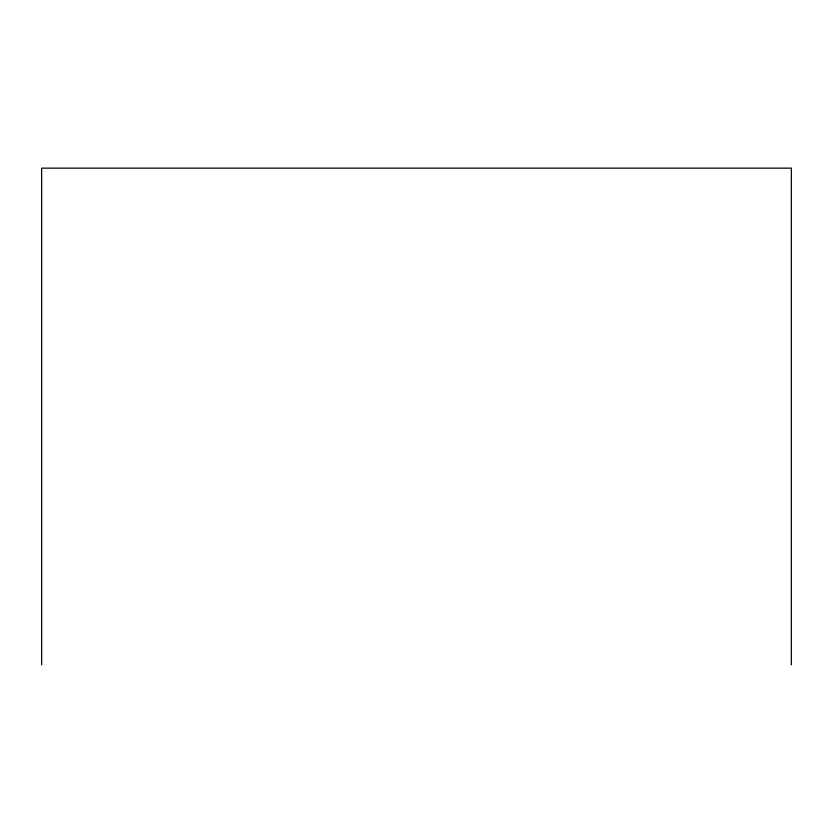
<?xml version="1.0" encoding="UTF-8"?>
<svg xmlns="http://www.w3.org/2000/svg" width="833" height="833" viewBox="0 0 833 833"><rect width="100%" height="100%" fill="white"/><g stroke="black" fill="none" stroke-linecap="round" stroke-linejoin="round"><path stroke-width="1.25" d="M791.35 664.849L791.35 168.151L41.65 168.151L41.65 664.849"/></g></svg>
